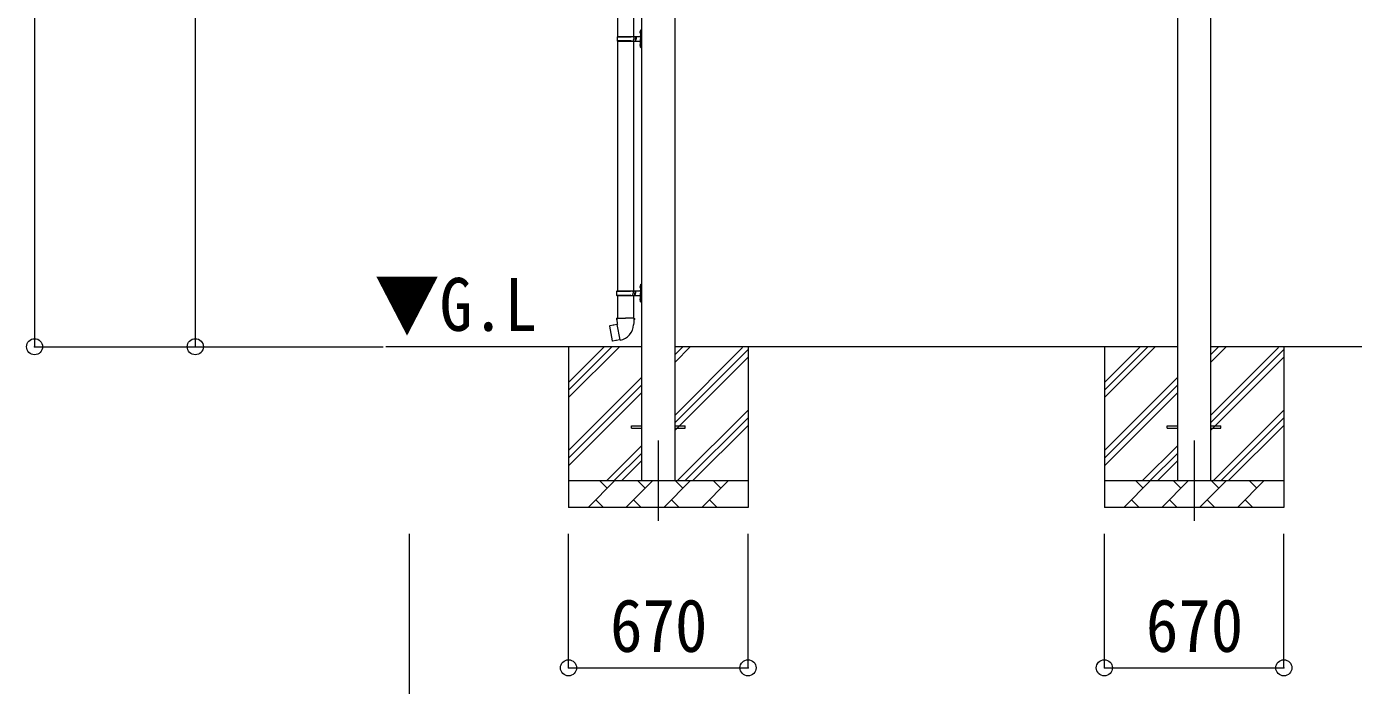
# Model space of a CAD drawing. Units: millimetres at full size, sheet at 1:60. Extents: x -16864 to 16864, y -11640 to 11640.
# Drawn here: x -311 to 4642, y -8359 to -5898 of the extents above; entities that cross this region are included whole.
import ezdxf
from ezdxf.enums import TextEntityAlignment as Align

# ---------------------------------------------------------------- set-up
doc = ezdxf.new("R2010")
doc.units = ezdxf.units.MM
doc.header["$LTSCALE"] = 60
doc.header["$PDMODE"] = 32
doc.header["$PDSIZE"] = 60
doc.linetypes.add('CHAIN1', pattern=[8, 5, -1, 1, -1])
for name, color, linetype, lineweight in [('0-1_Defpoints', 7, 'CHAIN1', 9), ('0-2_TEXT1', 4, 'Continuous', 9), ('0-3_SHAPE', 7, 'Continuous', 9), ('0-7_PARTS2', 7, 'Continuous', 9), ('0-8_TABLE1', 6, 'Continuous', 9), ('0-9_DIM1', 7, 'Continuous', 9)]:
    doc.layers.add(name, color=color, linetype=linetype, lineweight=lineweight)
doc.styles.add('ＭＳ ゴシック', font='')
doc.styles.get('ＭＳ ゴシック').set_extended_font_data('MS Gothic')

msp = doc.modelspace()

# ---------------------------------------------------------------- linework, layer by layer
at = {"layer": '0-1_Defpoints'}
for p, q in [((2047.05, -7443.97), (2047.05, -7792.97)), ((4047.05, -7443.97), (4047.05, -7792.97))]:
    msp.add_line(p, q, dxfattribs=at)
at = {"layer": '0-2_TEXT1'}
for p, q in [((1984.55, -4096.47), (1984.55, -7593.97)), ((2109.55, -7593.97), (2109.55, -4096.47)), ((3984.55, -4067.9), (3984.55, -7593.97)), ((4109.55, -7593.97), (4109.55, -4067.9)), ((1947.05, -7389.47), (1984.55, -7389.47)), ((1947.05, -7398.47), (1947.05, -7389.47)), ((1947.05, -7389.47), (1984.55, -7389.47)), ((1947.05, -7398.47), (1947.05, -7389.47)), ((1947.05, -7398.47), (1984.55, -7398.47)), ((1947.05, -7398.47), (1984.55, -7398.47)), ((2109.55, -7389.47), (2147.05, -7389.47)), ((2109.55, -7389.47), (2147.05, -7389.47)), ((2109.55, -7398.47), (2147.05, -7398.47)), ((2109.55, -7398.47), (2147.05, -7398.47)), ((2147.05, -7398.47), (2147.05, -7389.47)), ((2147.05, -7398.47), (2147.05, -7389.47)), ((3947.05, -7389.47), (3984.55, -7389.47)), ((3947.05, -7398.47), (3947.05, -7389.47)), ((3947.05, -7389.47), (3984.55, -7389.47)), ((3947.05, -7398.47), (3947.05, -7389.47)), ((3947.05, -7398.47), (3984.55, -7398.47)), ((3947.05, -7398.47), (3984.55, -7398.47)), ((4109.55, -7389.47), (4147.05, -7389.47)), ((4109.55, -7389.47), (4147.05, -7389.47)), ((4109.55, -7398.47), (4147.05, -7398.47)), ((4109.55, -7398.47), (4147.05, -7398.47)), ((4147.05, -7398.47), (4147.05, -7389.47)), ((4147.05, -7398.47), (4147.05, -7389.47))]:
    msp.add_line(p, q, dxfattribs=at)
at = {"layer": '0-3_SHAPE'}
for p, q in [((1984.55, -7093.97), (1030.61, -7093.97)), ((1712.05, -7093.97), (1712.05, -7693.97)), ((1712.05, -7227.46), (1845.54, -7093.97)), ((1712.05, -7255.74), (1873.82, -7093.97)), ((1712.05, -7284.03), (1902.11, -7093.97)), ((3984.55, -7093.97), (2109.55, -7093.97)), ((2109.55, -7122.8), (2138.38, -7093.97)), ((2109.55, -7151.08), (2166.66, -7093.97)), ((2109.55, -7349.07), (2362.05, -7096.57)), ((2109.55, -7377.36), (2382.05, -7104.86)), ((2382.05, -7093.97), (2382.05, -7693.97)), ((3712.05, -7093.97), (3712.05, -7693.97)), ((3712.05, -7227.46), (3845.54, -7093.97)), ((3712.05, -7255.74), (3873.82, -7093.97)), ((3712.05, -7284.03), (3902.11, -7093.97)), ((5984.55, -7093.97), (4109.55, -7093.97)), ((4109.55, -7122.8), (4138.38, -7093.97)), ((4109.55, -7151.08), (4166.66, -7093.97)), ((4109.55, -7349.07), (4362.05, -7096.57)), ((4109.55, -7377.36), (4382.05, -7104.86)), ((4382.05, -7093.97), (4382.05, -7693.97)), ((2109.55, -7405.64), (2382.05, -7133.14)), ((4109.55, -7405.64), (4382.05, -7133.14)), ((1712.05, -7482.02), (1984.55, -7209.52)), ((3712.05, -7482.02), (3984.55, -7209.52)), ((1712.05, -7510.3), (1984.55, -7237.8)), ((1712.05, -7538.58), (1984.55, -7266.08)), ((3712.05, -7510.3), (3984.55, -7237.8)), ((3712.05, -7538.58), (3984.55, -7266.08)), ((2119.21, -7593.97), (2382.05, -7331.13)), ((2147.5, -7593.97), (2382.05, -7359.42)), ((4119.21, -7593.97), (4382.05, -7331.13)), ((4147.5, -7593.97), (4382.05, -7359.42)), ((2175.78, -7593.97), (2382.05, -7387.7)), ((4175.78, -7593.97), (4382.05, -7387.7)), ((1854.65, -7593.97), (1984.55, -7464.07)), ((3854.65, -7593.97), (3984.55, -7464.07)), ((1882.94, -7593.97), (1984.55, -7492.36)), ((1911.22, -7593.97), (1984.55, -7520.64)), ((3882.94, -7593.97), (3984.55, -7492.36)), ((3911.22, -7593.97), (3984.55, -7520.64)), ((1712.05, -7593.97), (2382.05, -7593.97)), ((1784.92, -7693.97), (1884.92, -7593.97)), ((1856.37, -7622.53), (1827.82, -7593.97)), ((1926.34, -7693.97), (2026.34, -7593.97)), ((1997.79, -7622.53), (1969.24, -7593.97)), ((2067.77, -7693.97), (2167.77, -7593.97)), ((2139.21, -7622.53), (2110.66, -7593.97)), ((2209.19, -7693.97), (2309.19, -7593.97)), ((2280.63, -7622.53), (2252.08, -7593.97)), ((3712.05, -7593.97), (4382.05, -7593.97)), ((3784.92, -7693.97), (3884.92, -7593.97)), ((3856.37, -7622.53), (3827.82, -7593.97)), ((3926.34, -7693.97), (4026.34, -7593.97)), ((3997.79, -7622.53), (3969.24, -7593.97)), ((4067.77, -7693.97), (4167.77, -7593.97)), ((4139.21, -7622.53), (4110.66, -7593.97)), ((4209.19, -7693.97), (4309.19, -7593.97)), ((4280.63, -7622.53), (4252.08, -7593.97)), ((1813.48, -7665.42), (1842.03, -7693.97)), ((1954.9, -7665.42), (1983.45, -7693.97)), ((2096.32, -7665.42), (2124.87, -7693.97)), ((2237.74, -7665.42), (2266.29, -7693.97)), ((3813.48, -7665.42), (3842.03, -7693.97)), ((3954.9, -7665.42), (3983.45, -7693.97)), ((4096.32, -7665.42), (4124.87, -7693.97)), ((4237.74, -7665.42), (4266.29, -7693.97)), ((2382.05, -7693.97), (1712.05, -7693.97)), ((4382.05, -7693.97), (3712.05, -7693.97))]:
    msp.add_line(p, q, dxfattribs=at)
at = {"layer": '0-8_TABLE1'}
for p, q in [((-280.95, -3750.68), (-280.95, -7093.97)), ((319.05, -4093.97), (319.05, -7093.97)), ((-280.95, -7093.97), (1019.75, -7093.97)), ((1118.75, -8994.97), (1118.75, -7792.97)), ((1712.05, -8292.97), (1712.05, -7792.97)), ((2382.05, -8292.97), (2382.05, -7792.97)), ((3712.05, -8292.97), (3712.05, -7792.97)), ((4382.05, -8292.97), (4382.05, -7792.97)), ((1712.05, -8292.97), (2382.05, -8292.97)), ((3712.05, -8292.97), (4382.05, -8292.97))]:
    msp.add_line(p, q, dxfattribs=at)
for p in [(-280.95, -7093.97), (319.05, -7093.97), (1712.05, -8292.97), (2382.05, -8292.97), (3712.05, -8292.97), (4382.05, -8292.97)]:
    msp.add_point(p, dxfattribs=at)
at = {"layer": '0-9_DIM1'}
for p, q in [((1894.55, -4222.89), (1894.55, -5934.97)), ((1954.55, -4222.89), (1954.55, -5934.97)), ((1894.05, -5936.97), (1944.39, -5936.97)), ((1895.05, -5934.97), (1895.05, -5936.97)), ((1895.05, -5934.97), (1978.55, -5934.97)), ((1954.05, -5934.97), (1954.05, -5939.47)), ((1954.05, -5939.47), (1956.05, -5939.47)), ((1956.05, -5939.47), (1956.05, -5943.97)), ((1962.05, -5934.97), (1962.05, -5943.97)), ((1962.05, -5939.47), (1965.05, -5939.47)), ((1965.05, -5939.47), (1965.05, -5943.97)), ((1978.25, -5917.83), (1980.3, -5918.82)), ((1979.52, -5915.82), (1980.15, -5915.82)), ((1979.52, -5915.82), (1979.52, -5924.12)), ((1979.52, -5924.12), (1980.15, -5924.12)), ((1980.15, -5915.82), (1980.15, -5924.12)), ((1980.15, -5915.82), (1980.55, -5916.22)), ((1980.15, -5924.12), (1980.55, -5923.72)), ((1980.3, -5918.82), (1980.91, -5919.97)), ((1980.55, -5911.97), (1983.55, -5910.47)), ((1980.55, -5911.97), (1980.55, -5943.97)), ((1980.55, -5916.22), (1980.55, -5923.72)), ((1983.55, -5910.47), (1983.55, -5943.97)), ((1983.55, -5910.47), (1984.55, -5910.47)), ((1984.55, -5910.47), (1984.55, -5943.97)), ((1894.05, -5950.97), (1944.39, -5950.97)), ((1894.55, -5952.97), (1894.55, -6884.97)), ((1895.05, -5952.97), (1895.05, -5950.97)), ((1895.05, -5952.97), (1978.55, -5952.97)), ((1954.05, -5952.97), (1954.05, -5948.47)), ((1954.05, -5948.47), (1956.05, -5948.47)), ((1954.55, -5952.97), (1954.55, -6884.97)), ((1956.05, -5948.47), (1956.05, -5943.97)), ((1962.05, -5952.97), (1962.05, -5943.97)), ((1962.05, -5948.47), (1965.05, -5948.47)), ((1965.05, -5948.47), (1965.05, -5943.97)), ((1978.25, -5965.83), (1980.3, -5966.82)), ((1979.52, -5963.82), (1980.15, -5963.82)), ((1979.52, -5963.82), (1979.52, -5972.12)), ((1979.52, -5972.12), (1980.15, -5972.12)), ((1980.15, -5963.82), (1980.15, -5972.12)), ((1980.15, -5963.82), (1980.55, -5964.22)), ((1980.15, -5972.12), (1980.55, -5971.72)), ((1980.3, -5966.82), (1980.91, -5967.97)), ((1980.55, -5975.97), (1980.55, -5943.97)), ((1980.55, -5964.22), (1980.55, -5971.72)), ((1980.55, -5975.97), (1983.55, -5977.47)), ((1983.55, -5977.47), (1983.55, -5943.97)), ((1983.55, -5977.47), (1984.55, -5977.47)), ((1984.55, -5977.47), (1984.55, -5943.97)), ((1978.25, -6867.83), (1980.3, -6868.82)), ((1979.52, -6865.82), (1980.15, -6865.82)), ((1979.52, -6865.82), (1979.52, -6874.12)), ((1979.52, -6874.12), (1980.15, -6874.12)), ((1980.15, -6865.82), (1980.15, -6874.12)), ((1980.15, -6865.82), (1980.55, -6866.22)), ((1980.15, -6874.12), (1980.55, -6873.72)), ((1980.3, -6868.82), (1980.91, -6869.97)), ((1980.55, -6861.97), (1983.55, -6860.47)), ((1980.55, -6861.97), (1980.55, -6893.97)), ((1980.55, -6866.22), (1980.55, -6873.72)), ((1983.55, -6860.47), (1983.55, -6893.97)), ((1983.55, -6860.47), (1984.55, -6860.47)), ((1984.55, -6860.47), (1984.55, -6893.97)), ((1891.55, -6886.97), (1941.89, -6886.97)), ((1891.55, -6900.97), (1941.89, -6900.97)), ((1892.55, -6884.97), (1978.55, -6884.97)), ((1892.55, -6884.97), (1892.55, -6886.97)), ((1892.55, -6902.97), (1892.55, -6900.97)), ((1892.55, -6902.97), (1978.55, -6902.97)), ((1894.55, -6902.97), (1894.55, -6987.9)), ((1951.55, -6884.97), (1951.55, -6889.47)), ((1951.55, -6889.47), (1953.55, -6889.47)), ((1951.55, -6902.97), (1951.55, -6898.47)), ((1951.55, -6898.47), (1953.55, -6898.47)), ((1953.55, -6889.47), (1953.55, -6893.97)), ((1953.55, -6898.47), (1953.55, -6893.97)), ((1954.55, -6902.97), (1954.55, -6987.9)), ((1959.55, -6884.97), (1959.55, -6893.97)), ((1959.55, -6889.47), (1962.55, -6889.47)), ((1959.55, -6902.97), (1959.55, -6893.97)), ((1959.55, -6898.47), (1962.55, -6898.47)), ((1962.55, -6889.47), (1962.55, -6893.97)), ((1962.55, -6898.47), (1962.55, -6893.97)), ((1978.25, -6915.83), (1980.3, -6916.82)), ((1979.52, -6913.82), (1980.15, -6913.82)), ((1979.52, -6913.82), (1979.52, -6922.12)), ((1979.52, -6922.12), (1980.15, -6922.12)), ((1980.15, -6913.82), (1980.15, -6922.12)), ((1980.15, -6913.82), (1980.55, -6914.22)), ((1980.15, -6922.12), (1980.55, -6921.72)), ((1980.3, -6916.82), (1980.91, -6917.97)), ((1980.55, -6925.97), (1980.55, -6893.97)), ((1980.55, -6914.22), (1980.55, -6921.72)), ((1980.55, -6925.97), (1983.55, -6927.47)), ((1983.55, -6927.47), (1983.55, -6893.97)), ((1983.55, -6927.47), (1984.55, -6927.47)), ((1984.55, -6927.47), (1984.55, -6893.97)), ((1866.1, -7016.35), (1865.29, -7017.52)), ((1865.29, -7017.52), (1874.91, -7072.08)), ((1893.96, -7011.1), (1866.1, -7016.35)), ((1878.84, -7013.75), (1878.63, -7013.99)), ((1892.7, -6987.9), (1890.55, -6988.68)), ((1890.55, -6988.68), (1890.55, -6992.3)), ((1890.55, -6992.3), (1892.8, -6993.12)), ((1892.7, -6987.9), (1924.55, -6987.9)), ((1892.7, -6987.9), (1892.8, -6993.12)), ((1892.8, -6993.12), (1893.05, -7007.9)), ((1893.05, -7007.9), (1894.4, -7009.9)), ((1904.32, -7068.4), (1894.18, -7010.93)), ((1894.21, -7010.1), (1894.21, -7010.81)), ((1894.4, -7009.9), (1894.37, -7009.91)), ((1956.4, -6987.9), (1924.55, -6987.9)), ((1954.74, -7009.84), (1954.67, -7012.01)), ((1956.06, -7007.9), (1954.74, -7009.84)), ((1958.55, -6992.3), (1956.31, -6993.12)), ((1956.4, -6987.9), (1958.55, -6988.68)), ((1958.55, -6988.68), (1958.55, -6992.3)), ((1888.93, -7070.99), (1888.65, -7070.84)), ((1904.62, -7069.16), (1904.38, -7068.5))]:
    msp.add_line(p, q, dxfattribs=at)
for points in [[(1978.25, -5922.12), (1980.3, -5921.12), (1980.91, -5919.97)], [(1978.25, -5970.12), (1980.3, -5969.12), (1980.91, -5967.97)], [(1978.25, -6872.12), (1980.3, -6871.12), (1980.91, -6869.97)], [(1978.25, -6920.12), (1980.3, -6919.12), (1980.91, -6917.97)], [(1881.08, -7013.53), (1880.8, -7013.38), (1878.84, -7013.75)], [(1956.4, -6987.9), (1956.31, -6993.12), (1956.06, -7007.9)], [(1904.05, -7068.31), (1876.07, -7072.9), (1874.91, -7072.08)], [(1891.12, -7070.43), (1890.9, -7070.67), (1888.93, -7070.99)]]:
    msp.add_lwpolyline(points, dxfattribs=at)
for centre, radius, start, end in [((1942.8, -5943.97), 49.25, 171.82876, 180.00002), ((1944.39, -5934.97), 2, 270, 359.99998), ((1983.85, -5919.97), 6, 136.21765, 223.78235), ((1978.55, -5932.97), 2, 270, 359.99998), ((1942.8, -5943.97), 49.25, 180.00002, 188.17127), ((1944.39, -5952.97), 2, 0.00005, 90.00004), ((1983.85, -5967.97), 6, 136.21765, 223.78235), ((1978.55, -5954.97), 2, 0.00005, 90.00004), ((1983.85, -6869.97), 6, 136.21765, 223.78235), ((1978.55, -6882.97), 2, 270, 359.99998), ((1940.3, -6893.97), 49.25, 171.82876, 180.00002), ((1940.3, -6893.97), 49.25, 180.00002, 188.17127), ((1941.89, -6884.97), 2, 270, 359.99998), ((1941.89, -6902.97), 2, 0.00005, 90.00004), ((1983.85, -6917.97), 6, 136.21765, 223.78235), ((1978.55, -6904.97), 2, 0.00005, 90.00004), ((1893.91, -7010.81), 0.3, 280.66842, 0), ((1894.41, -7010.1), 0.2, 100, 180), ((1894.4, -7009.9), 60.3, 279.96938, 358), ((1904.1, -7068.6), 0.3, 20, 99.33158), ((1904.81, -7069.09), 0.2, 200, 279.96938)]:
    msp.add_arc(centre, radius, start, end, dxfattribs=at)

# ---------------------------------------------------------------- texts
at = {"layer": '0-7_PARTS2', "style": 'ＭＳ ゴシック', "width": 0.9}
msp.add_text('▼G.L', height=197.9, dxfattribs=at).set_placement((987.89, -7094.26), align=Align.BOTTOM_LEFT)
at = {"layer": '0-8_TABLE1', "color": 7, "style": 'ＭＳ ゴシック', "width": 0.9}
for p in [(1867.05, -8292.97), (3867.05, -8292.97)]:
    msp.add_text('670', height=197.9, dxfattribs=at).set_placement(p, align=Align.BOTTOM_LEFT)

doc.saveas('drawing.dxf')
